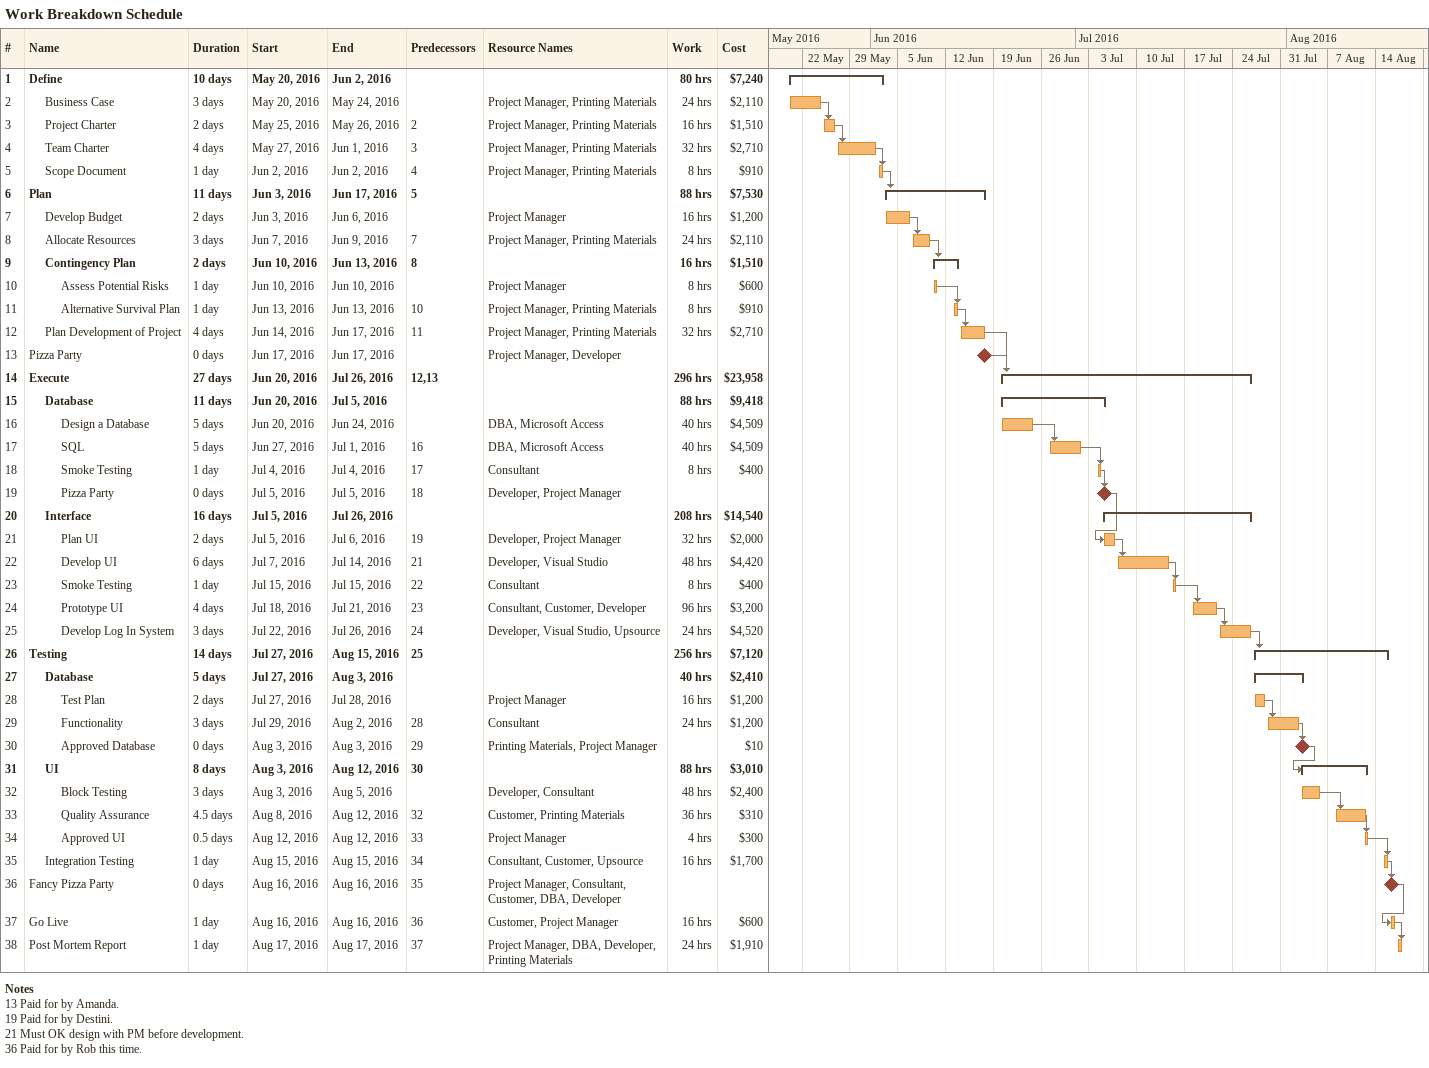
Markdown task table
Work Breakdown Schedule

| ID | Level | Task | Duration | Start | Finish | Predecessors | Resources | Work (h) | Cost ($) |
|---|---|---|---|---|---|---|---|---|---|
| 1 | 1 | **Define** | 10d | 2016-05-20 | 2016-06-02 |  |  | 80 | 7240 |
| 2 | 2 | Business Case | 3d | 2016-05-20 | 2016-05-24 |  | Project Manager, Printing Materials | 24 | 2110 |
| 3 | 2 | Project Charter | 2d | 2016-05-25 | 2016-05-26 | 2 | Project Manager, Printing Materials | 16 | 1510 |
| 4 | 2 | Team Charter | 4d | 2016-05-27 | 2016-06-01 | 3 | Project Manager, Printing Materials | 32 | 2710 |
| 5 | 2 | Scope Document | 1d | 2016-06-02 | 2016-06-02 | 4 | Project Manager, Printing Materials | 8 | 910 |
| 6 | 1 | **Plan** | 11d | 2016-06-03 | 2016-06-17 | 5 |  | 88 | 7530 |
| 7 | 2 | Develop Budget | 2d | 2016-06-03 | 2016-06-06 |  | Project Manager | 16 | 1200 |
| 8 | 2 | Allocate Resources | 3d | 2016-06-07 | 2016-06-09 | 7 | Project Manager, Printing Materials | 24 | 2110 |
| 9 | 2 | **Contingency Plan** | 2d | 2016-06-10 | 2016-06-13 | 8 |  | 16 | 1510 |
| 10 | 3 | Assess Potential Risks | 1d | 2016-06-10 | 2016-06-10 |  | Project Manager | 8 | 600 |
| 11 | 3 | Alternative Survival Plan | 1d | 2016-06-13 | 2016-06-13 | 10 | Project Manager, Printing Materials | 8 | 910 |
| 12 | 2 | Plan Development of Project | 4d | 2016-06-14 | 2016-06-17 | 11 | Project Manager, Printing Materials | 32 | 2710 |
| 13 | 1 | Pizza Party | 0d | 2016-06-17 | 2016-06-17 |  | Project Manager, Developer |  |  |
| 14 | 1 | **Execute** | 27d | 2016-06-20 | 2016-07-26 | 12, 13 |  | 296 | 23958 |
| 15 | 2 | **Database** | 11d | 2016-06-20 | 2016-07-05 |  |  | 88 | 9418 |
| 16 | 3 | Design a Database | 5d | 2016-06-20 | 2016-06-24 |  | DBA, Microsoft Access | 40 | 4509 |
| 17 | 3 | SQL | 5d | 2016-06-27 | 2016-07-01 | 16 | DBA, Microsoft Access | 40 | 4509 |
| 18 | 3 | Smoke Testing | 1d | 2016-07-04 | 2016-07-04 | 17 | Consultant | 8 | 400 |
| 19 | 3 | Pizza Party | 0d | 2016-07-05 | 2016-07-05 | 18 | Developer, Project Manager |  |  |
| 20 | 2 | **Interface** | 16d | 2016-07-05 | 2016-07-26 |  |  | 208 | 14540 |
| 21 | 3 | Plan UI | 2d | 2016-07-05 | 2016-07-06 | 19 | Developer, Project Manager | 32 | 2000 |
| 22 | 3 | Develop UI | 6d | 2016-07-07 | 2016-07-14 | 21 | Developer, Visual Studio | 48 | 4420 |
| 23 | 3 | Smoke Testing | 1d | 2016-07-15 | 2016-07-15 | 22 | Consultant | 8 | 400 |
| 24 | 3 | Prototype UI | 4d | 2016-07-18 | 2016-07-21 | 23 | Consultant, Customer, Developer | 96 | 3200 |
| 25 | 3 | Develop Log In System | 3d | 2016-07-22 | 2016-07-26 | 24 | Developer, Visual Studio, Upsource | 24 | 4520 |
| 26 | 1 | **Testing** | 14d | 2016-07-27 | 2016-08-15 | 25 |  | 256 | 7120 |
| 27 | 2 | **Database** | 5d | 2016-07-27 | 2016-08-03 |  |  | 40 | 2410 |
| 28 | 3 | Test Plan | 2d | 2016-07-27 | 2016-07-28 |  | Project Manager | 16 | 1200 |
| 29 | 3 | Functionality | 3d | 2016-07-29 | 2016-08-02 | 28 | Consultant | 24 | 1200 |
| 30 | 3 | Approved Database | 0d | 2016-08-03 | 2016-08-03 | 29 | Printing Materials, Project Manager |  | 10 |
| 31 | 2 | **UI** | 8d | 2016-08-03 | 2016-08-12 | 30 |  | 88 | 3010 |
| 32 | 3 | Block Testing | 3d | 2016-08-03 | 2016-08-05 |  | Developer, Consultant | 48 | 2400 |
| 33 | 3 | Quality Assurance | 4.5d | 2016-08-08 | 2016-08-12 | 32 | Customer, Printing Materials | 36 | 310 |
| 34 | 3 | Approved UI | 0.5d | 2016-08-12 | 2016-08-12 | 33 | Project Manager | 4 | 300 |
| 35 | 2 | Integration Testing | 1d | 2016-08-15 | 2016-08-15 | 34 | Consultant, Customer, Upsource | 16 | 1700 |
| 36 | 1 | Fancy Pizza Party | 0d | 2016-08-16 | 2016-08-16 | 35 | Project Manager, Consultant, Customer, DBA, Developer |  |  |
| 37 | 1 | Go Live | 1d | 2016-08-16 | 2016-08-16 | 36 | Customer, Project Manager | 16 | 600 |
| 38 | 1 | Post Mortem Report | 1d | 2016-08-17 | 2016-08-17 | 37 | Project Manager, DBA, Developer, Printing Materials | 24 | 1910 |

Notes
- 13: Paid for by Amanda.
- 19: Paid for by Destini.
- 21: Must OK design with PM before development.
- 36: Paid for by Rob this time.
